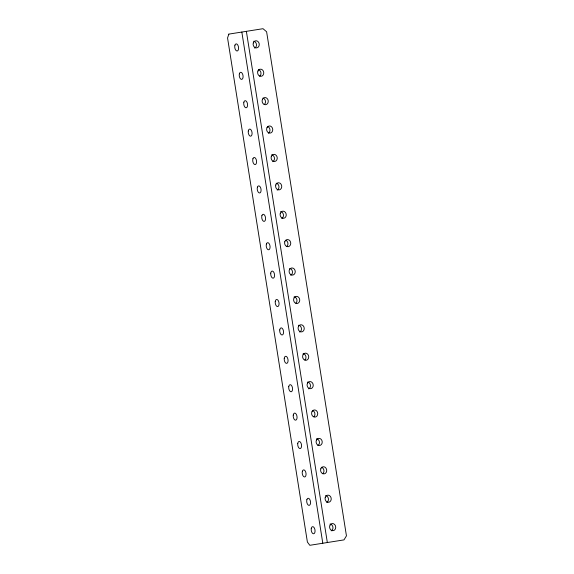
<?xml version="1.0" encoding="UTF-8"?>
<svg xmlns="http://www.w3.org/2000/svg" width="574" height="574" viewBox="0 0 574 574"><rect width="100%" height="100%" fill="white"/><g stroke="black" fill="none" stroke-linecap="round" stroke-linejoin="round"><path stroke-width="0.86" d="M246.368 31.333L327.338 542.523M241.833 32.058L322.796 543.241M280.636 211.619A3.595 3.064 81 0 1 283.42 214.698A3.595 3.064 81 0 1 281.719 218.479M303.122 353.62A3.595 3.064 81 0 1 305.813 356.232A3.595 3.064 81 0 1 304.88 360.006M298.623 325.221A3.595 3.064 81 0 1 301.407 328.292A3.595 3.064 81 0 1 299.714 332.073M253.701 41.235A3.595 3.064 81 0 1 256.442 44.363A3.595 3.064 81 0 1 254.677 48.108M312.902 410.654A3.595 3.064 81 0 1 313.878 416.803M316.475 438.801A3.595 3.064 81 0 1 319.374 441.729A3.595 3.064 81 0 1 317.824 445.611M321.268 467.243A3.595 3.064 81 0 1 323.844 470.006A3.595 3.064 81 0 1 322.753 473.708M325.63 495.62A3.595 3.064 81 0 1 328.4 498.713A3.595 3.064 81 0 1 326.678 502.48M307.621 382.019A3.595 3.064 81 0 1 310.405 385.089A3.595 3.064 81 0 1 308.704 388.878M276.137 183.221A3.595 3.064 81 0 1 278.921 186.299A3.595 3.064 81 0 1 277.22 190.08M258.472 69.691A3.595 3.064 81 0 1 260.912 72.611A3.595 3.064 81 0 1 259.642 76.227M271.638 154.822A3.595 3.064 81 0 1 274.422 157.893A3.595 3.064 81 0 1 272.722 161.681M262.935 98.082A3.595 3.064 81 0 1 265.403 100.974A3.595 3.064 81 0 1 264.169 104.612M294.125 296.823A3.595 3.064 81 0 1 296.815 299.434A3.595 3.064 81 0 1 295.89 303.208M267.793 126.603A3.595 3.064 81 0 1 269.959 129.81A3.595 3.064 81 0 1 268.345 133.218M285.917 240.262A3.595 3.064 81 0 1 286.892 246.411M330.107 524.012A3.595 3.064 81 0 1 332.898 527.09A3.595 3.064 81 0 1 331.198 530.871M289.626 268.417A3.595 3.064 81 0 1 292.417 271.495A3.595 3.064 81 0 1 290.717 275.276M228.847 34.11L227.555 37.956L307.391 542.043L309.809 545.3L343.984 539.89L346.445 535.858L266.609 31.771L263.021 28.7L228.847 34.11M243.864 102.201A3.595 1.88 81 0 0 245.902 107.776A3.595 1.88 81 0 0 247.193 102.71A3.595 1.88 81 0 0 243.864 102.201M270.756 273.102A3.595 1.88 81 0 0 273.202 278.175A3.595 1.88 81 0 0 273.97 272.593A3.595 1.88 81 0 0 270.756 273.102M297.77 443.358A3.595 1.88 81 0 0 300.109 448.581A3.595 1.88 81 0 0 301.02 443.128A3.595 1.88 81 0 0 297.77 443.358M248.291 130.965A3.595 1.88 81 0 0 250.637 136.189A3.595 1.88 81 0 0 251.541 130.728A3.595 1.88 81 0 0 248.291 130.965M303.129 354.56A3.595 3.064 81 0 0 305.425 360.285A3.595 3.064 81 0 0 308.439 355.349A3.595 3.064 81 0 0 303.129 354.56M267.068 127.493A3.595 3.064 81 0 0 269.572 133.103A3.595 3.064 81 0 0 272.399 128.009A3.595 3.064 81 0 0 267.068 127.493M312.12 411.357A3.595 3.064 81 0 0 314.423 417.083A3.595 3.064 81 0 0 317.436 412.146A3.595 3.064 81 0 0 312.12 411.357M298.631 326.161A3.595 3.064 81 0 0 300.927 331.887A3.595 3.064 81 0 0 303.947 326.95A3.595 3.064 81 0 0 298.631 326.161M316.547 439.885A3.595 3.064 81 0 0 319.058 445.496A3.595 3.064 81 0 0 321.871 440.401A3.595 3.064 81 0 0 316.547 439.885M307.621 382.958A3.595 3.064 81 0 0 309.924 388.684A3.595 3.064 81 0 0 312.938 383.748A3.595 3.064 81 0 0 307.621 382.958M280.27 213.377A3.595 3.064 81 0 0 283.735 218.285A3.595 3.064 81 0 0 285.515 212.545A3.595 3.064 81 0 0 280.27 213.377M253.306 42.921A3.595 3.064 81 0 0 256.693 47.893A3.595 3.064 81 0 0 258.565 42.196A3.595 3.064 81 0 0 253.306 42.921M284.769 241.776A3.595 3.064 81 0 0 288.234 246.684A3.595 3.064 81 0 0 290.014 240.944A3.595 3.064 81 0 0 284.769 241.776M275.771 184.972A3.595 3.064 81 0 0 279.237 189.886A3.595 3.064 81 0 0 281.016 184.146A3.595 3.064 81 0 0 275.771 184.972M325.257 497.349A3.595 3.064 81 0 0 328.694 502.279A3.595 3.064 81 0 0 330.509 496.553A3.595 3.064 81 0 0 325.257 497.349M320.809 468.8A3.595 3.064 81 0 0 324.066 473.894A3.595 3.064 81 0 0 326.097 468.284A3.595 3.064 81 0 0 320.809 468.8M252.94 158.725A3.595 1.88 81 0 0 254.713 164.53A3.595 1.88 81 0 0 256.298 159.823A3.595 1.88 81 0 0 252.94 158.725M330.115 524.952A3.595 3.064 81 0 0 332.411 530.677A3.595 3.064 81 0 0 335.431 525.741A3.595 3.064 81 0 0 330.115 524.952M289.633 269.364A3.595 3.064 81 0 0 291.929 275.082A3.595 3.064 81 0 0 294.95 270.153A3.595 3.064 81 0 0 289.633 269.364M262.39 99.467A3.595 3.064 81 0 0 265.453 104.719A3.595 3.064 81 0 0 267.706 99.23A3.595 3.064 81 0 0 262.39 99.467M271.272 156.573A3.595 3.064 81 0 0 274.738 161.488A3.595 3.064 81 0 0 276.517 155.748A3.595 3.064 81 0 0 271.272 156.573M294.132 297.762A3.595 3.064 81 0 0 296.428 303.488A3.595 3.064 81 0 0 299.449 298.552A3.595 3.064 81 0 0 294.132 297.762M257.905 71.032A3.595 3.064 81 0 0 260.919 76.32A3.595 3.064 81 0 0 263.222 70.86A3.595 3.064 81 0 0 257.905 71.032M257.439 187.124A3.595 1.88 81 0 0 259.211 192.929A3.595 1.88 81 0 0 260.797 188.222A3.595 1.88 81 0 0 257.439 187.124M261.938 215.523A3.595 1.88 81 0 0 263.71 221.334A3.595 1.88 81 0 0 265.296 216.62A3.595 1.88 81 0 0 261.938 215.523M266.436 243.921A3.595 1.88 81 0 0 268.209 249.733A3.595 1.88 81 0 0 269.794 245.026A3.595 1.88 81 0 0 266.436 243.921M275.255 301.501A3.595 1.88 81 0 0 277.701 306.573A3.595 1.88 81 0 0 278.469 300.998A3.595 1.88 81 0 0 275.255 301.501M279.753 329.906A3.595 1.88 81 0 0 282.2 334.972A3.595 1.88 81 0 0 282.968 329.397A3.595 1.88 81 0 0 279.753 329.906M284.252 358.305A3.595 1.88 81 0 0 286.699 363.371A3.595 1.88 81 0 0 287.466 357.796A3.595 1.88 81 0 0 284.252 358.305M288.751 386.704A3.595 1.88 81 0 0 291.197 391.769A3.595 1.88 81 0 0 291.958 386.194A3.595 1.88 81 0 0 288.751 386.704M293.249 415.102A3.595 1.88 81 0 0 295.696 420.175A3.595 1.88 81 0 0 296.457 414.593A3.595 1.88 81 0 0 293.249 415.102M302.376 471.261A3.595 1.88 81 0 0 304.292 476.951A3.595 1.88 81 0 0 305.72 472.05A3.595 1.88 81 0 0 302.376 471.261M306.911 499.538A3.595 1.88 81 0 0 308.704 505.328A3.595 1.88 81 0 0 310.269 500.593A3.595 1.88 81 0 0 306.911 499.538M311.237 528.697A3.595 1.88 81 0 0 313.691 533.77A3.595 1.88 81 0 0 314.452 528.188A3.595 1.88 81 0 0 311.237 528.697M234.931 45.181A3.595 1.88 81 0 0 236.761 50.95A3.595 1.88 81 0 0 238.289 46.164A3.595 1.88 81 0 0 234.931 45.181M239.358 73.831A3.595 1.88 81 0 0 241.424 79.384A3.595 1.88 81 0 0 242.687 74.276A3.595 1.88 81 0 0 239.358 73.831"/></g></svg>
